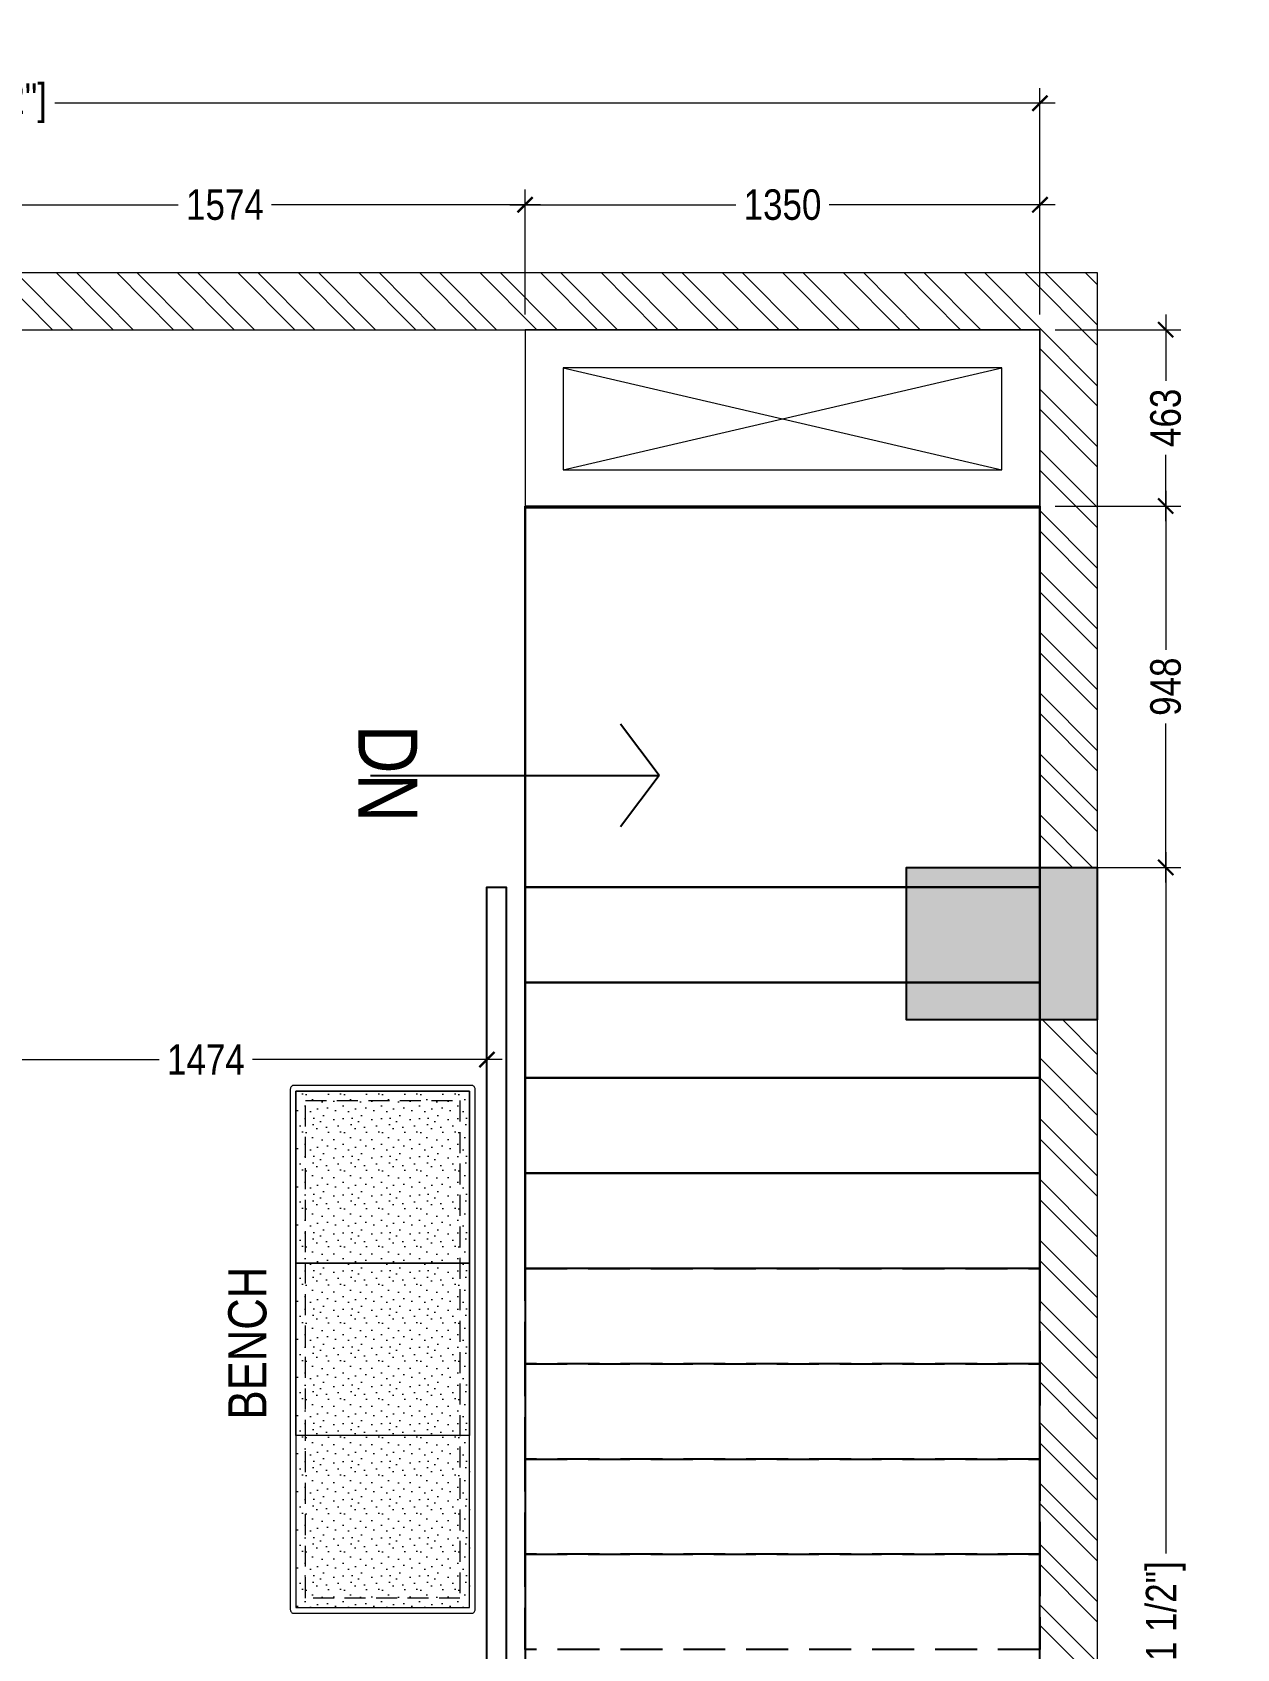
# Model space of a CAD drawing. Extents: x 6455 to 25617, y -919848 to -899772.
# Drawn here: x 22459 to 25617, y -913773 to -909533 of the extents above; entities that cross this region are included whole.
import ezdxf
from ezdxf.lldxf.tags import DXFTag

# ---------------------------------------------------------------- set-up
doc = ezdxf.new("R2010")
doc.units = 0
doc.header["$LTSCALE"] = 40
doc.header["$MEASUREMENT"] = 0
doc.header["$PDMODE"] = 3
doc.linetypes.add('HIDDEN', pattern=[0.375, 0.25, -0.125])
doc.linetypes.add('HIDDEN2', pattern=[0.1875, 0.125, -0.0625])
for name, color, linetype, lineweight in [('A-WALL-MASY', 1, 'Continuous', 9), ('Column', 243, 'Continuous', 9), ('Column hatch', 8, 'Continuous', 9), ('dimensions', 149, 'Continuous', 5), ('Floor-Unit', 1, 'Continuous', 13), ('LENS_HATCH', 251, 'Continuous', 5), ('LENS_TEXT', 31, 'HIDDEN2', 5), ('LN-ELEVATION-2', 103, 'Continuous', 20), ('LN-ELEVATION-5', 167, 'Continuous', 5), ('Steps', 4, 'Continuous', 9), ('wall hatch', 22, 'Continuous', 9)]:
    doc.layers.add(name, color=color, linetype=linetype, lineweight=lineweight)
doc.styles.get("Standard").update_dxf_attribs({"font": 'ARIALN.TTF'})
tags = doc.linetypes.add('DASHED2', pattern=[0.375, 0.25, -0.125]).pattern_tags.tags
tags[6:7] = [DXFTag(74, 4), DXFTag(75, 0), DXFTag(340, '0'), DXFTag(46, 1.0), DXFTag(50, 0.0), DXFTag(44, 0.0), DXFTag(45, 0.0)]
tags[4:5] = [DXFTag(74, 4), DXFTag(75, 0), DXFTag(340, '0'), DXFTag(46, 1.0), DXFTag(50, 0.0), DXFTag(44, 0.0), DXFTag(45, 0.0)]
doc.dimstyles.new('Working', dxfattribs={"dimscale": 0.8, "dimtxt": 100, "dimasz": 50, "dimexe": 50, "dimexo": 50, "dimgap": 25, "dimtad": 0, "dimdec": 0, "dimzin": 0, "dimdsep": 46, "dimtxsty": 'Standard', "dimblk": 'ARCHTICK', "dimcen": 0, "dimdle": 50, "dimclrd": 250, "dimclre": 8, "dimclrt": 7, "dimadec": 0, "dimazin": 0, "dimtfac": 1, "dimtdec": 0, "dimtofl": 0, "dimtmove": 1, "dimatfit": 3, "dimfxl": 3, "dimtolj": 1, "dimlwd": 5, "dimlwe": 0, "dimarcsym": 0})

# ---------------------------------------------------------------- blocks, each defined once
blk = doc.blocks.new('_ArchTick')
at = {"const_width": 0.15}
blk.add_lwpolyline([(-0.5, -0.5), (0.5, 0.5)], dxfattribs=at)
blk = doc.blocks.new('*D113')
at = {"layer": 'Defpoints', "color": 0, "ltscale": 50, "transparency": 16777216}
for p in [(23750.8, -909985.4), (23750.8, -910313), (25100.8, -910313)]:
    blk.add_point(p, dxfattribs=at)
at = {"layer": 'dimensions', "color": 8, "linetype": 'DASHED2', "lineweight": 0, "ltscale": 50, "transparency": 16777216}
for p, q in [((23750.8, -910273), (23750.8, -909945.4)), ((25100.8, -910273), (25100.8, -909945.4))]:
    blk.add_line(p, q, dxfattribs=at)
at = {"layer": 'dimensions', "color": 250, "linetype": 'DASHED2', "lineweight": 5, "ltscale": 50, "transparency": 16777216}
for p, q in [((23710.8, -909985.4), (24311, -909985.4)), ((25140.8, -909985.4), (24540.5, -909985.4))]:
    blk.add_line(p, q, dxfattribs=at)
at = {"layer": 'dimensions', "color": 250, "lineweight": 5, "ltscale": 50, "transparency": 16777216, "xscale": 40, "yscale": 40, "zscale": 40, "rotation": 180}
blk.add_blockref('_ArchTick', (23750.8, -909985.4), dxfattribs=at)
at = {"layer": 'dimensions', "color": 250, "lineweight": 5, "ltscale": 50, "transparency": 16777216, "xscale": 40, "yscale": 40, "zscale": 40}
blk.add_blockref('_ArchTick', (25100.8, -909985.4), dxfattribs=at)
at = {"layer": 'dimensions', "color": 7, "ltscale": 50, "transparency": 16777216, "insert": (24425.8, -909985.4), "char_height": 80, "attachment_point": 5, "bg_fill": 3, "box_fill_scale": 1.25, "bg_fill_color": 9, "bg_fill_true_color": 13158600, "bg_fill_transparency": 0}
blk.add_mtext('\\A1;1350', dxfattribs=at)
blk = doc.blocks.new('*D114')
at = {"layer": 'Defpoints', "color": 0, "ltscale": 50, "transparency": 16777216}
for p in [(22176.8, -909985.4), (22176.8, -910313), (23750.8, -910313)]:
    blk.add_point(p, dxfattribs=at)
at = {"layer": 'dimensions', "color": 8, "linetype": 'DASHED2', "lineweight": 0, "ltscale": 50, "transparency": 16777216}
for p, q in [((22176.8, -910273), (22176.8, -909945.4)), ((23750.8, -910273), (23750.8, -909945.4))]:
    blk.add_line(p, q, dxfattribs=at)
at = {"layer": 'dimensions', "color": 250, "linetype": 'DASHED2', "lineweight": 5, "ltscale": 50, "transparency": 16777216}
for p, q in [((22136.8, -909985.4), (22849, -909985.4)), ((23790.8, -909985.4), (23078.5, -909985.4))]:
    blk.add_line(p, q, dxfattribs=at)
at = {"layer": 'dimensions', "color": 250, "lineweight": 5, "ltscale": 50, "transparency": 16777216, "xscale": 40, "yscale": 40, "zscale": 40, "rotation": 180}
blk.add_blockref('_ArchTick', (22176.8, -909985.4), dxfattribs=at)
at = {"layer": 'dimensions', "color": 250, "lineweight": 5, "ltscale": 50, "transparency": 16777216, "xscale": 40, "yscale": 40, "zscale": 40}
blk.add_blockref('_ArchTick', (23750.8, -909985.4), dxfattribs=at)
at = {"layer": 'dimensions', "color": 7, "ltscale": 50, "transparency": 16777216, "insert": (22963.8, -909985.4), "char_height": 80, "attachment_point": 5, "bg_fill": 3, "box_fill_scale": 1.25, "bg_fill_color": 9, "bg_fill_true_color": 13158600, "bg_fill_transparency": 0}
blk.add_mtext('\\A1;1574', dxfattribs=at)
blk = doc.blocks.new('*D136')
at = {"layer": 'Defpoints', "color": 0, "ltscale": 50, "transparency": 16777216}
for p in [(22176.8, -911913), (23650.8, -912129.7), (23650.8, -912227.7)]:
    blk.add_point(p, dxfattribs=at)
at = {"layer": 'dimensions', "color": 8, "linetype": 'DASHED2', "lineweight": 0, "ltscale": 50, "transparency": 16777216}
for p, q in [((22176.8, -911953), (22176.8, -912267.7)), ((23650.8, -912169.7), (23650.8, -912267.7))]:
    blk.add_line(p, q, dxfattribs=at)
at = {"layer": 'dimensions', "color": 250, "linetype": 'DASHED2', "lineweight": 5, "ltscale": 50, "transparency": 16777216}
for p, q in [((22136.8, -912227.7), (22799, -912227.7)), ((23690.8, -912227.7), (23028.5, -912227.7))]:
    blk.add_line(p, q, dxfattribs=at)
at = {"layer": 'dimensions', "color": 250, "lineweight": 5, "ltscale": 50, "transparency": 16777216, "xscale": 40, "yscale": 40, "zscale": 40, "rotation": 180}
blk.add_blockref('_ArchTick', (22176.8, -912227.7), dxfattribs=at)
at = {"layer": 'dimensions', "color": 250, "lineweight": 5, "ltscale": 50, "transparency": 16777216, "xscale": 40, "yscale": 40, "zscale": 40}
blk.add_blockref('_ArchTick', (23650.8, -912227.7), dxfattribs=at)
at = {"layer": 'dimensions', "color": 7, "ltscale": 50, "transparency": 16777216, "insert": (22913.8, -912227.7), "char_height": 80, "attachment_point": 5, "bg_fill": 3, "box_fill_scale": 1.25, "bg_fill_color": 9, "bg_fill_true_color": 13158600, "bg_fill_transparency": 0}
blk.add_mtext('\\A1;1474', dxfattribs=at)
blk = doc.blocks.new('*D138')
at = {"layer": 'Defpoints', "color": 0, "ltscale": 50, "transparency": 16777216}
for p in [(25100.8, -910313), (25100.8, -910775.6), (25430.6, -910775.6)]:
    blk.add_point(p, dxfattribs=at)
at = {"layer": 'dimensions', "color": 8, "linetype": 'DASHED2', "lineweight": 0, "ltscale": 50, "transparency": 16777216}
for p, q in [((25140.8, -910313), (25470.6, -910313)), ((25140.8, -910775.6), (25470.6, -910775.6))]:
    blk.add_line(p, q, dxfattribs=at)
at = {"layer": 'dimensions', "color": 250, "linetype": 'DASHED2', "lineweight": 5, "ltscale": 50, "transparency": 16777216}
for p, q in [((25430.6, -910273), (25430.6, -910450.5)), ((25430.6, -910815.6), (25430.6, -910638))]:
    blk.add_line(p, q, dxfattribs=at)
at = {"layer": 'dimensions', "color": 250, "lineweight": 5, "ltscale": 50, "transparency": 16777216, "xscale": 40, "yscale": 40, "zscale": 40}
for p, rotation in [((25430.6, -910313), 90), ((25430.6, -910775.6), 270)]:
    blk.add_blockref('_ArchTick', p, dxfattribs=dict(at, rotation=rotation))
at = {"layer": 'dimensions', "color": 7, "ltscale": 50, "transparency": 16777216, "insert": (25430.6, -910544.3), "char_height": 80, "attachment_point": 5, "rotation": 90, "bg_fill": 3, "box_fill_scale": 1.25, "bg_fill_color": 9, "bg_fill_true_color": 13158600, "bg_fill_transparency": 0}
blk.add_mtext('\\A1;463', dxfattribs=at)
blk = doc.blocks.new('*D117')
at = {"layer": 'Defpoints', "color": 0, "ltscale": 50, "transparency": 16777216}
for p in [(25100.8, -910775.6), (25100.8, -911723.6), (25430.6, -911723.6)]:
    blk.add_point(p, dxfattribs=at)
at = {"layer": 'dimensions', "color": 250, "linetype": 'DASHED2', "lineweight": 5, "ltscale": 50, "transparency": 16777216}
for p, q in [((25430.6, -910735.6), (25430.6, -911157)), ((25430.6, -911763.6), (25430.6, -911342.1))]:
    blk.add_line(p, q, dxfattribs=at)
at = {"layer": 'dimensions', "color": 8, "linetype": 'DASHED2', "lineweight": 0, "ltscale": 50, "transparency": 16777216}
for p, q in [((25140.8, -910775.6), (25470.6, -910775.6)), ((25140.8, -911723.6), (25470.6, -911723.6))]:
    blk.add_line(p, q, dxfattribs=at)
at = {"layer": 'dimensions', "color": 250, "lineweight": 5, "ltscale": 50, "transparency": 16777216, "xscale": 40, "yscale": 40, "zscale": 40}
for p, rotation in [((25430.6, -910775.6), 90), ((25430.6, -911723.6), 270)]:
    blk.add_blockref('_ArchTick', p, dxfattribs=dict(at, rotation=rotation))
at = {"layer": 'dimensions', "color": 7, "ltscale": 50, "transparency": 16777216, "insert": (25430.6, -911249.6), "char_height": 80, "attachment_point": 5, "rotation": 90, "bg_fill": 3, "box_fill_scale": 1.25, "bg_fill_color": 9, "bg_fill_true_color": 13158600, "bg_fill_transparency": 0}
blk.add_mtext('\\A1;948', dxfattribs=at)
blk = doc.blocks.new('*D118')
at = {"layer": 'Defpoints', "color": 0, "ltscale": 50, "transparency": 16777216}
for p in [(25100.8, -911723.6), (25100.8, -916030.6), (25430.6, -916030.6)]:
    blk.add_point(p, dxfattribs=at)
at = {"layer": 'dimensions', "color": 250, "linetype": 'DASHED2', "lineweight": 5, "ltscale": 50, "transparency": 16777216}
for p, q in [((25430.6, -911683.6), (25430.6, -913527.1)), ((25430.6, -916070.6), (25430.6, -914227.1))]:
    blk.add_line(p, q, dxfattribs=at)
at = {"layer": 'dimensions', "color": 8, "linetype": 'DASHED2', "lineweight": 0, "ltscale": 50, "transparency": 16777216}
for p, q in [((25140.8, -911723.6), (25470.6, -911723.6)), ((25140.8, -916030.6), (25470.6, -916030.6))]:
    blk.add_line(p, q, dxfattribs=at)
at = {"layer": 'dimensions', "color": 250, "lineweight": 5, "ltscale": 50, "transparency": 16777216, "xscale": 40, "yscale": 40, "zscale": 40}
for p, rotation in [((25430.6, -911723.6), 90), ((25430.6, -916030.6), 270)]:
    blk.add_blockref('_ArchTick', p, dxfattribs=dict(at, rotation=rotation))
at = {"layer": 'dimensions', "color": 7, "ltscale": 50, "transparency": 16777216, "insert": (25430.6, -913877.1), "char_height": 80, "attachment_point": 5, "rotation": 90, "bg_fill": 3, "box_fill_scale": 1.25, "bg_fill_color": 9, "bg_fill_true_color": 13158600, "bg_fill_transparency": 0}
blk.add_mtext('\\A1;4307 [14\'-1 1/2"]', dxfattribs=at)
blk = doc.blocks.new('*D154')
at = {"layer": 'Defpoints', "color": 0, "ltscale": 50, "transparency": 16777216}
for p in [(25100.8, -909719.1), (19226.8, -910313), (25100.8, -910313)]:
    blk.add_point(p, dxfattribs=at)
at = {"layer": 'dimensions', "color": 250, "linetype": 'DASHED2', "lineweight": 5, "ltscale": 50, "transparency": 16777216}
for p, q in [((19186.8, -909719.1), (21815.1, -909719.1)), ((25140.8, -909719.1), (22512.5, -909719.1))]:
    blk.add_line(p, q, dxfattribs=at)
at = {"layer": 'dimensions', "color": 8, "linetype": 'DASHED2', "lineweight": 0, "ltscale": 50, "transparency": 16777216}
for p, q in [((19226.8, -910119.1), (19226.8, -909679.1)), ((25100.8, -910119.1), (25100.8, -909679.1))]:
    blk.add_line(p, q, dxfattribs=at)
at = {"layer": 'dimensions', "color": 250, "lineweight": 5, "ltscale": 50, "transparency": 16777216, "xscale": 40, "yscale": 40, "zscale": 40, "rotation": 180}
blk.add_blockref('_ArchTick', (19226.8, -909719.1), dxfattribs=at)
at = {"layer": 'dimensions', "color": 250, "lineweight": 5, "ltscale": 50, "transparency": 16777216, "xscale": 40, "yscale": 40, "zscale": 40}
blk.add_blockref('_ArchTick', (25100.8, -909719.1), dxfattribs=at)
at = {"layer": 'dimensions', "color": 7, "ltscale": 50, "transparency": 16777216, "insert": (22163.8, -909719.1), "char_height": 80, "attachment_point": 5, "bg_fill": 3, "box_fill_scale": 1.25, "bg_fill_color": 9, "bg_fill_true_color": 13158600, "bg_fill_transparency": 0}
blk.add_mtext('\\A1;5874 [19\'-3 1/2"]', dxfattribs=at)
blk = doc.blocks.new('3 SEATER BENCH')
at = {"layer": 'LENS_HATCH', "lineweight": 0}
h = blk.add_hatch(dxfattribs=at)
h.set_pattern_fill('STIP1', color=177, scale=100, angle=90, pattern_type=2)
h.set_pattern_definition([(90, (-6617001.29, 170538.99), (-100, 6e-15), [0, -100]), (90, (-6616985.29, 170550.99), (-100, 6e-15), [0, -100]), (90, (-6616961.29, 170545.99), (-100, 6e-15), [0, -100]), (90, (-6616938.29, 170580.99), (-100, 6e-15), [0, -100]), (90, (-6616974.29, 170577.99), (-100, 6e-15), [0, -100]), (90, (-6616998.29, 170604.99), (-100, 6e-15), [0, -100]), (90, (-6617005.29, 170569.99), (-100, 6e-15), [0, -100]), (90, (-6616964.29, 170611.99), (-100, 6e-15), [0, -100]), (90, (-6616932.29, 170606.99), (-100, 6e-15), [0, -100]), (90, (-6616917.29, 170532.99), (-100, 6e-15), [0, -100]), (90, (-6616937.29, 170550.99), (-100, 6e-15), [0, -100]), (90, (-6616918.29, 170564.99), (-100, 6e-15), [0, -100]), (90, (-6616982.29, 170625.99), (-100, 6e-15), [0, -100]), (90, (-6616957.29, 170593.99), (-100, 6e-15), [0, -100]), (90, (-6616990.29, 170585.99), (-100, 6e-15), [0, -100]), (90, (-6616981.29, 170602.99), (-100, 6e-15), [0, -100]), (90, (-6616954.29, 170566.99), (-100, 6e-15), [0, -100]), (90, (-6617008.29, 170594.99), (-100, 6e-15), [0, -100]), (90, (-6616949.29, 170625.99), (-100, 6e-15), [0, -100]), (90, (-6616919.29, 170622.99), (-100, 6e-15), [0, -100])])
h.paths.add_polyline_path([(-653.5, -127.6), (-201.9, -127.6), (-201.9, 327.4), (-653.5, 327.4)])
h.paths.add_polyline_path([(249.8, -127.6), (-201.9, -127.6), (-201.9, 327.4), (249.8, 327.4)])
h.paths.add_polyline_path([(701.5, -127.6), (249.8, -127.6), (249.8, 327.4), (701.5, 327.4)])
at = {"layer": 'LN-ELEVATION-2', "ltscale": 0.5}
for points in [[(-653.5, -127.6), (-201.9, -127.6), (-201.9, 327.4), (-653.5, 327.4)], [(249.8, -127.6), (-201.9, -127.6), (-201.9, 327.4), (249.8, 327.4)], [(701.5, -127.6), (249.8, -127.6), (249.8, 327.4), (701.5, 327.4)]]:
    blk.add_lwpolyline(points, close=True, dxfattribs=at)
at = {"layer": 'LN-ELEVATION-5', "ltscale": 0.5}
blk.add_lwpolyline([(-658.5, -142.6), (706.5, -142.6, 0.414214), (716.5, -132.6), (716.5, 332.4, 0.414214), (706.5, 342.4), (-658.5, 342.4, 0.414214), (-668.5, 332.4), (-668.5, -132.6, 0.414214)], format="xyb", close=True, dxfattribs=at)
blk.add_lwpolyline([(-653.5, -127.6), (701.5, -127.6), (701.5, 327.4), (-653.5, 327.4)], close=True, dxfattribs=at)
at = {"layer": 'LN-ELEVATION-5', "linetype": 'HIDDEN2', "ltscale": 11}
blk.add_lwpolyline([(676.5, -102.6), (-628.5, -102.6), (-628.5, 302.4), (676.5, 302.4)], close=True, dxfattribs=at)
blk = doc.blocks.new('A$C1d276a4c')
at = {"layer": 'Column', "lineweight": -3, "ltscale": 85}
blk.add_line((2383.2, 4107), (2383.2, 3957), dxfattribs=at)
at = {"layer": 'Steps', "lineweight": -3, "ltscale": 85}
for points in [[(1033.2, 5300), (2383.2, 5300), (2383.2, 4300), (1033.2, 4300)], [(1033.2, 4300), (2383.2, 4300), (2383.2, 4050), (1033.2, 4050)], [(1033.2, 4050), (2383.2, 4050), (2383.2, 3800), (1033.2, 3800)], [(1033.2, 3800), (2383.2, 3800), (2383.2, 3550), (1033.2, 3550)], [(1033.2, 3550), (2383.2, 3550), (2383.2, 3300), (1033.2, 3300)]]:
    blk.add_lwpolyline(points, close=True, dxfattribs=at)
for points in [[(1385, 4592.9), (1283.2, 4727.6)], [(627.7, 4592.9), (1385, 4592.9)], [(1385, 4592.9), (1283.2, 4458.2)], [(933.2, 1050), (933.2, 4300), (983.2, 4300), (983.2, 1050)]]:
    blk.add_lwpolyline(points, dxfattribs=at)
at = {"layer": 'Steps', "linetype": 'HIDDEN', "lineweight": -3, "ltscale": 11}
blk.add_lwpolyline([(1033.2, 3300), (2383.2, 3300), (2383.2, 3050), (1033.2, 3050)], close=True, dxfattribs=at)
at = {"layer": 'Steps', "linetype": 'HIDDEN', "lineweight": -3, "ltscale": 11, "transparency": 33554513}
for points in [[(1033.2, 3050), (2383.2, 3050), (2383.2, 2800), (1033.2, 2800)], [(1033.2, 2800), (2383.2, 2800), (2383.2, 2550), (1033.2, 2550)], [(1033.2, 2550), (2383.2, 2550), (2383.2, 2300), (1033.2, 2300)]]:
    blk.add_lwpolyline(points, close=True, dxfattribs=at)
at = {"layer": 'Steps', "lineweight": -3, "ltscale": 85, "insert": (750.8, 4726.1), "char_height": 154.45, "attachment_point": 1, "rotation": 270}
blk.add_mtext_dynamic_manual_height_columns('DN', width=3348.191, gutter_width=27.2, heights=[839.7], dxfattribs=at)
blk = doc.blocks.new('A$Cb7af11d1')
at = {"layer": 'Column hatch'}
h = blk.add_hatch(color=256, dxfattribs=at)
h.dxf.hatch_style = 1
h.paths.add_polyline_path([(13408.4, 856.9), (13408.4, 1256.9), (12908.4, 1256.9), (12908.4, 856.9)])
h.paths.add_polyline_path([(9484.4, 856.9), (9484.4, 1256.9), (8984.4, 1256.9), (8984.4, 856.9)])
h.paths.add_polyline_path([(13408.4, -5248.2), (13408.4, -4848.2), (12908.4, -4848.2), (12908.4, -5248.2)])
h.paths.add_polyline_path([(9484.4, -5248.2), (9484.4, -4848.2), (8984.4, -4848.2), (8984.4, -5248.2)])
h.paths.add_polyline_path([(3173.4, -5248.2), (3173.4, -4848.2), (2673.4, -4848.2), (2673.4, -5248.2)])
h.paths.add_polyline_path([(3173.4, 856.9), (3173.4, 1256.9), (2673.4, 1256.9), (2673.4, 856.9)])
h.paths.add_polyline_path([(-2739.7, 856.9), (-2739.7, 1256.9), (-3239.7, 1256.9), (-3239.7, 856.9)])
h.paths.add_polyline_path([(-2739.7, -5248.2), (-2739.7, -4848.2), (-3239.7, -4848.2), (-3239.7, -5248.2)])
at = {"layer": 'wall hatch'}
h = blk.add_hatch(dxfattribs=at)
h.set_pattern_fill('ANSI32', color=256, scale=300, angle=269.87)
h.set_pattern_definition([(314.87, (-18589042.76, 1609238.09), (79.7298001, 79.36881616), []), (314.87, (-18589042.88, 1609185.05), (79.7298001, 79.36881616), [])])
h.paths.add_polyline_path([(13408.4, -6373.2), (13408.4, -5248.2), (13258.4, -5248.2), (13258.4, -6373.2)])
h.paths.add_polyline_path([(13258.4, -6373.2), (13258.4, -6223.2), (-4763.7, -6223.2), (-4763.7, -6373.2)])
h.paths.add_polyline_path([(13258.4, 2667.5), (13258.4, 1256.9), (13408.4, 1256.9), (13408.4, 2817.5), (-4763.7, 2817.5), (-4763.7, 2667.5)])
h.paths.add_polyline_path([(13408.4, -3050.1), (13408.4, 856.9), (13258.4, 856.9), (13258.4, -3050.1)])
at = {"layer": 'A-WALL-MASY'}
for p, q in [((-4763.7, 2817.5), (13408.4, 2817.5)), ((13408.4, 2817.5), (13408.4, -6373.2)), ((-4763.7, 2667.5), (13258.4, 2667.5)), ((13258.4, 2667.5), (13258.4, 1256.9)), ((13258.4, 856.9), (13258.4, -3050.1))]:
    blk.add_line(p, q, dxfattribs=at)
for points in [[(11908.4, 2199.9), (13258.4, 2199.9), (13258.4, 2667.5), (11908.4, 2667.5)], [(12008.4, 2299.9), (13158.4, 2299.9), (13158.4, 2567.5), (12008.4, 2567.5)]]:
    blk.add_lwpolyline(points, close=True, dxfattribs=at)
for points in [[(12008.4, 2299.9), (13158.4, 2567.5)], [(12008.4, 2567.5), (13158.4, 2299.9)]]:
    blk.add_lwpolyline(points, dxfattribs=at)
at = {"layer": 'Column', "lineweight": -3, "ltscale": 85}
blk.add_lwpolyline([(13408.4, 1256.9), (13408.4, 856.9), (12908.4, 856.9), (12908.4, 1256.9)], close=True, dxfattribs=at)
blk.add_blockref('A$C1d276a4c', (10875.2, -3095))

msp = doc.modelspace()

# ---------------------------------------------------------------- linework, layer by layer
msp.add_lwpolyline([(23750.8, -916025.6), (25100.8, -916025.6), (25100.8, -910780.6), (23750.8, -910780.6)], close=True)

# ---------------------------------------------------------------- texts
at = {"layer": 'LENS_TEXT', "linetype": 'Continuous', "ltscale": 3, "insert": (23023.2, -912971.6), "char_height": 100, "attachment_point": 5, "rotation": 90}
msp.add_mtext_dynamic_manual_height_columns('\\pxqc;BENCH', width=551.363, gutter_width=1, heights=[0], dxfattribs=at)

# ---------------------------------------------------------------- dimensions: what is measured, and where the dimension line sits
at = {"layer": 'dimensions', "color": 3, "ltscale": 50, "true_color": 0x15f609}
for base, p1, p2, picture, middle in [((23750.8, -909985.4), (25100.8, -910313), (23750.8, -910313), '*D113', (24425.8, -909985.4)), ((23650.8, -912227.7), (22176.8, -911913), (23650.8, -912129.7), '*D136', (22913.8, -912227.7))]:
    dim = msp.add_linear_dim(base=base, p1=p1, p2=p2, dimstyle='Working', override={"dimfxl": 500, "dimfxlon": 1, "dimtfill": 1, "dimarcsym": 1}, dxfattribs=at)
    dim.commit()
    dim.dimension.update_dxf_attribs({"geometry": picture, "text_midpoint": middle})

# ---------------------------------------------------------------- next in the draw order: block references
at = {"layer": 'Floor-Unit', "rotation": 89.99999999999991}
msp.add_blockref('3 SEATER BENCH', (23477.5, -913011.9, -0.2), dxfattribs=at)

# ---------------------------------------------------------------- next in the draw order: dimensions: what is measured, and where the dimension line sits
at = {"layer": 'dimensions', "color": 3, "ltscale": 50, "true_color": 0x15f609}
dim = msp.add_linear_dim(base=(22176.8, -909985.4), p1=(23750.8, -910313), p2=(22176.8, -910313), dimstyle='Working', override={"dimfxl": 500, "dimfxlon": 1, "dimtfill": 1, "dimarcsym": 1}, dxfattribs=at)
dim.commit()
dim.dimension.update_dxf_attribs({"geometry": '*D114', "text_midpoint": (22963.8, -909985.4)})
dim = msp.add_linear_dim(base=(25430.6, -910775.6), p1=(25100.8, -910313), p2=(25100.8, -910775.6), angle=90, dimstyle='Working', override={"dimfxl": 500, "dimfxlon": 1, "dimtfill": 1, "dimarcsym": 1}, dxfattribs=at)
dim.commit()
dim.dimension.update_dxf_attribs({"geometry": '*D138', "text_midpoint": (25430.6, -910544.3)})

# ---------------------------------------------------------------- next in the draw order: dimensions: what is measured, and where the dimension line sits
at = {"layer": 'dimensions', "ltscale": 50}
dim = msp.add_linear_dim(base=(25100.8, -909719.1), p1=(19226.8, -910313), p2=(25100.8, -910313), dimstyle='Working', override={"dimfxl": 500, "dimfxlon": 1, "dimtfill": 1, "dimarcsym": 1}, dxfattribs=at)
dim.commit()
dim.dimension.update_dxf_attribs({"geometry": '*D154', "text_midpoint": (22163.8, -909719.1)})
at = {"layer": 'dimensions', "color": 3, "ltscale": 50, "true_color": 0x15f609}
dim = msp.add_linear_dim(base=(25430.6, -911723.6), p1=(25100.8, -910775.6), p2=(25100.8, -911723.6), angle=90, dimstyle='Working', override={"dimfxl": 500, "dimfxlon": 1, "dimtfill": 1, "dimarcsym": 1}, dxfattribs=at)
dim.commit()
dim.dimension.update_dxf_attribs({"geometry": '*D117', "text_midpoint": (25430.6, -911249.6)})

# ---------------------------------------------------------------- next in the draw order: dimensions: what is measured, and where the dimension line sits
at = {"layer": 'dimensions', "ltscale": 50}
dim = msp.add_linear_dim(base=(25430.6, -916030.6), p1=(25100.8, -911723.6), p2=(25100.8, -916030.6), angle=90, dimstyle='Working', override={"dimfxl": 500, "dimfxlon": 1, "dimtfill": 1, "dimarcsym": 1}, dxfattribs=at)
dim.commit()
dim.dimension.update_dxf_attribs({"geometry": '*D118', "text_midpoint": (25430.6, -913877.1)})

# ---------------------------------------------------------------- next in the draw order: block references
at = {"layer": 'dimensions', "color": 3, "ltscale": 50, "true_color": 0x15f609}
msp.add_blockref('A$Cb7af11d1', (11842.4, -912980.6), dxfattribs=at)

doc.saveas('drawing.dxf')
